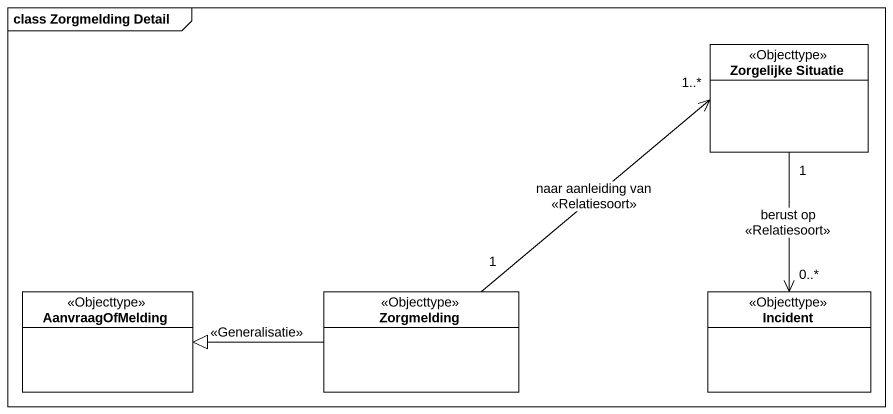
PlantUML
@startuml
mainframe class Zorgmelding Detail
hide circle
hide empty members
class "Zorgelijke Situatie" as Zorgelijke_Situatie <<Objecttype>>
class AanvraagOfMelding <<Objecttype>>
class Zorgmelding <<Objecttype>>
class Incident <<Objecttype>>
Zorgelijke_Situatie "1" --> "0..*" Incident : berust op\n<<Relatiesoort>>
Zorgmelding "1" -up-> "1..*" Zorgelijke_Situatie : naar aanleiding van\n<<Relatiesoort>>
Zorgmelding -left-|> AanvraagOfMelding : <<Generalisatie>>
@enduml
